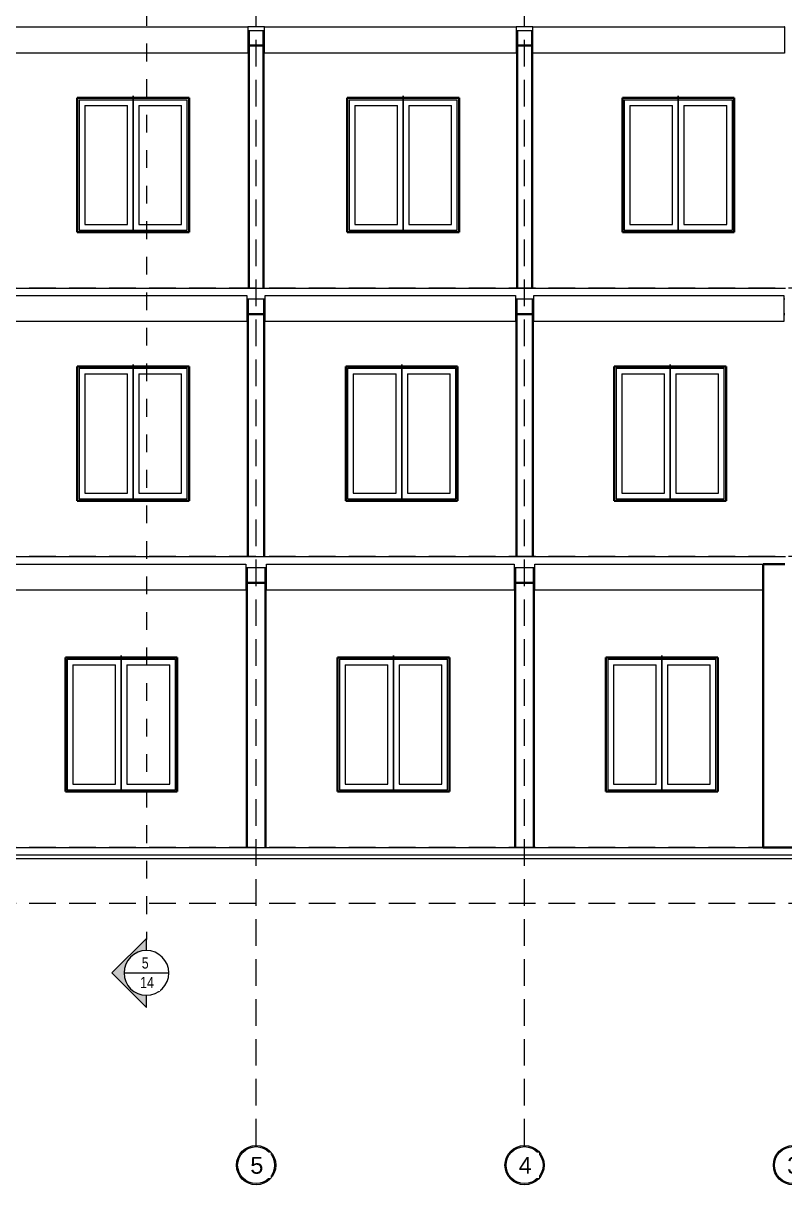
# Model space of a CAD drawing. Header units: millimetres. Extents: x -45890 to 10975, y -4520 to 23231.
# Drawn here: x -18374 to -8160, y -4520 to 11050 of the extents above; entities that cross this region are included whole.
import ezdxf

# ---------------------------------------------------------------- set-up
doc = ezdxf.new("R2010")
doc.units = ezdxf.units.MM
for name, pattern in [('Abgebrochen', [535.78125, 357.1875, -178.59375]), ('Aligning Line', [476.25, 238.125, -238.125]), ('Hidden', [535.78125, 357.1875, -178.59375])]:
    doc.linetypes.add(name, pattern=pattern)
for name, color, linetype, lineweight in [('A-FLOR', 7, 'Continuous', 18), ('A-FLOR-LEVL', 7, 'Continuous', 9), ('A-GLAZ', 7, 'Continuous', 25), ('A-WALL', 7, 'Continuous', 35), ('G-ANNO-SYMB', 7, 'Abgebrochen', 9), ('S-BEAM', 7, 'Continuous', 18), ('S-COLS', 7, 'Continuous', 35), ('S-FNDN', 7, 'Continuous', 18), ('S-GRID', 7, 'Continuous', 9), ('S-GRID-IDEN', 7, 'Continuous', 9)]:
    doc.layers.add(name, color=color, linetype=linetype, lineweight=lineweight)
doc.styles.add('Arial_1', font='arial.ttf', dxfattribs={"width": 0.8, "height": 150})
doc.styles.add('Arial_2', font='arial.ttf', dxfattribs={"height": 225})

# ---------------------------------------------------------------- blocks, each defined once
blk = doc.blocks.new('CUA SO 2 CANH NHOM KINH O O THOANG - S1_1500x1800-2404851-MẶT ĐỨNG KIẾN TRÚC TRỤC 11-1')
at = {"layer": 'A-GLAZ', "lineweight": 18}
for p, q in [((-10533, 2525), (-10533, 775)), ((-10533, 2525), (-9083, 2525)), ((-9808, 775), (-9808, 2525)), ((-9808, 2525), (-9808, 775)), ((-9083, 775), (-9083, 2525)), ((-10457, 2449), (-10457, 851)), ((-10457, 2449), (-9884, 2449)), ((-9884, 851), (-9884, 2449)), ((-9732, 2449), (-9732, 851)), ((-9732, 2449), (-9159, 2449)), ((-9159, 851), (-9159, 2449)), ((-10457, 851), (-9884, 851)), ((-9732, 851), (-9159, 851)), ((-10533, 775), (-9083, 775))]:
    blk.add_line(p, q, dxfattribs=at)
at = {"layer": 'A-GLAZ'}
for q in [(-9808, 2575), (-9808, 750)]:
    blk.add_line((-9808, 2550), q, dxfattribs=at)
blk = doc.blocks.new('M_Concrete-Rectangular-Column - COT250X350-2391829-MẶT ĐỨNG KIẾN TRÚC TRỤC 11-1')
at = {"layer": 'S-COLS'}
for p, q in [((-11775, 3750), (-11775, 0)), ((-11525, 3750), (-11525, 0))]:
    blk.add_line(p, q, dxfattribs=at)
blk = doc.blocks.new('M_Concrete-Rectangular-Column - COT220X300-V5-MẶT ĐỨNG KIẾN TRÚC TRỤC 11-1')
at = {"layer": 'S-COLS'}
for p, q in [((-11760, 7350), (-11760, 3900)), ((-11540, 7350), (-11540, 3900))]:
    blk.add_line(p, q, dxfattribs=at)
blk = doc.blocks.new('M_Concrete-Rectangular-Column - COT200X250-2391837-MẶT ĐỨNG KIẾN TRÚC TRỤC 11-1')
at = {"layer": 'S-COLS'}
for p, q in [((-11750, 10950), (-11750, 7500)), ((-11550, 10950), (-11550, 7500))]:
    blk.add_line(p, q, dxfattribs=at)
blk = doc.blocks.new('Section - CAT DUNG-122916-MẶT ĐỨNG KIẾN TRÚC TRỤC 11-1')
at = {"layer": 'G-ANNO-SYMB', "linetype": 'Continuous'}
h = blk.add_hatch(color=256, dxfattribs=at)
edge = h.paths.add_edge_path()
edge.add_line((-6978, -1290), (-6978, -1453))
edge.add_arc((-6978, -1753), 300, 90, 180)
edge.add_arc((-6978, -1753), 300, 180, 270)
edge.add_line((-6978, -2053), (-6978, -2217))
edge.add_line((-6978, -2217), (-7442, -1753))
edge.add_line((-7442, -1753), (-6978, -1290))
for p, q in [((-6978, -1290), (-7442, -1753)), ((-6978, -1453), (-6978, -1290)), ((-7442, -1753), (-6978, -2217)), ((-6978, -2217), (-6978, -2053))]:
    blk.add_line(p, q, dxfattribs=at)
for start, end in [(90, 270), (90, 180), (270, 90), (180, 270)]:
    blk.add_arc((-6978, -1753), 300, start, end, dxfattribs=at)
blk = doc.blocks.new('Grid - TRUC  D1-102336-MẶT ĐỨNG KIẾN TRÚC TRỤC 11-1')
at = {"layer": 'S-GRID-IDEN'}
for radius in [263, 248]:
    blk.add_circle((-550, -4257), radius, dxfattribs=at)

msp = doc.modelspace()

# ---------------------------------------------------------------- linework, layer by layer
at = {"layer": 'A-FLOR'}
for p, q in [((-15137, 10950), (-15363, 10950)), ((-11537, 10950), (-11763, 10950)), ((-8160, 10950), (-8163, 10950)), ((-29550, 7500), (-8150, 7500)), ((-15127, 7350), (-15373, 7350)), ((-11527, 7350), (-11773, 7350)), ((-8160, 7350), (-8173, 7350)), ((-29550, 3900), (-8150, 3900)), ((-15112, 3750), (-15388, 3750)), ((-11512, 3750), (-11788, 3750)), ((-4250, -150), (-37275, -150))]:
    msp.add_line(p, q, dxfattribs=at)
at = {"layer": 'A-FLOR-LEVL', "linetype": 'Hidden'}
for p, q in [((9926, 7500), (-37186, 7500)), ((9926, 3900), (-37186, 3900)), ((9926, 0), (-37186, 0)), ((9926, -750), (-37186, -750))]:
    msp.add_line(p, q, dxfattribs=at)
at = {"layer": 'A-WALL'}
for p, q in [((-15137, 10750), (-15363, 10750)), ((-11537, 10750), (-11763, 10750)), ((-8160, 10750), (-8163, 10750)), ((-17648, 8250), (-17648, 10050)), ((-17648, 10050), (-16148, 10050)), ((-16148, 10050), (-16148, 8250)), ((-14028, 8250), (-14028, 10050)), ((-14028, 10050), (-12528, 10050)), ((-12528, 10050), (-12528, 8250)), ((-10338, 8250), (-10338, 10050)), ((-10338, 10050), (-8838, 10050)), ((-8838, 10050), (-8838, 8250)), ((-16148, 8250), (-17648, 8250)), ((-12528, 8250), (-14028, 8250)), ((-8838, 8250), (-10338, 8250)), ((-15127, 7150), (-15373, 7150)), ((-11527, 7150), (-11773, 7150)), ((-8160, 7150), (-8173, 7150)), ((-17648, 4650), (-17648, 6450)), ((-17648, 6450), (-16148, 6450)), ((-16148, 6450), (-16148, 4650)), ((-14048, 4650), (-14048, 6450)), ((-14048, 6450), (-12548, 6450)), ((-12548, 6450), (-12548, 4650)), ((-10448, 4650), (-10448, 6450)), ((-10448, 6450), (-8948, 6450)), ((-8948, 6450), (-8948, 4650)), ((-16148, 4650), (-17648, 4650)), ((-12548, 4650), (-14048, 4650)), ((-8948, 4650), (-10448, 4650)), ((-8160, 3800), (-8450, 3800)), ((-8450, 3800), (-8450, 0)), ((-15112, 3550), (-15388, 3550)), ((-11512, 3550), (-11788, 3550)), ((-17808, 750), (-17808, 2550)), ((-17808, 2550), (-16308, 2550)), ((-16308, 2550), (-16308, 750)), ((-14158, 750), (-14158, 2550)), ((-14158, 2550), (-12658, 2550)), ((-12658, 2550), (-12658, 750)), ((-10558, 750), (-10558, 2550)), ((-10558, 2550), (-9058, 2550)), ((-9058, 2550), (-9058, 750)), ((-16308, 750), (-17808, 750)), ((-12658, 750), (-14158, 750)), ((-9058, 750), (-10558, 750)), ((-8450, 0), (-4250, 0))]:
    msp.add_line(p, q, dxfattribs=at)
at = {"layer": 'G-ANNO-SYMB', "linetype": 'Aligning Line'}
msp.add_line((-16722, 19349), (-16722, -1230), dxfattribs=at)
at = {"layer": 'G-ANNO-SYMB', "linetype": 'Continuous'}
msp.add_line((-17022, -1680), (-16422, -1680), dxfattribs=at)
at = {"layer": 'S-BEAM'}
for p, q in [((-18737, 11000), (-15363, 11000)), ((-15363, 11000), (-15363, 10650)), ((-15360, 10950), (-15360, 10750)), ((-15140, 10750), (-15140, 10950)), ((-15137, 10650), (-15137, 11000)), ((-15137, 11000), (-11763, 11000)), ((-11763, 11000), (-11763, 10650)), ((-11760, 10950), (-11760, 10750)), ((-11540, 10750), (-11540, 10950)), ((-11537, 10650), (-11537, 11000)), ((-11537, 11000), (-8163, 11000)), ((-8163, 11000), (-8163, 10650)), ((-15363, 10650), (-18737, 10650)), ((-11763, 10650), (-15137, 10650)), ((-8163, 10650), (-11537, 10650)), ((-18727, 7400), (-15373, 7400)), ((-15373, 7400), (-15373, 7050)), ((-15127, 7050), (-15127, 7400)), ((-15127, 7400), (-11773, 7400)), ((-11773, 7400), (-11773, 7050)), ((-11527, 7050), (-11527, 7400)), ((-11527, 7400), (-8173, 7400)), ((-8173, 7400), (-8173, 7050)), ((-15373, 7050), (-18727, 7050)), ((-11773, 7050), (-15127, 7050)), ((-8173, 7050), (-11527, 7050)), ((-18712, 3800), (-15388, 3800)), ((-15388, 3800), (-15388, 3450)), ((-15112, 3450), (-15112, 3800)), ((-15112, 3800), (-11788, 3800)), ((-11788, 3800), (-11788, 3450)), ((-11512, 3450), (-11512, 3800)), ((-11512, 3800), (-8450, 3800)), ((-15388, 3450), (-18712, 3450)), ((-11788, 3450), (-15112, 3450)), ((-8450, 3450), (-11512, 3450))]:
    msp.add_line(p, q, dxfattribs=at)
at = {"layer": 'S-FNDN'}
for p, q in [((-15137, 11000), (-15363, 11000)), ((-11537, 11000), (-11763, 11000)), ((-8160, 11000), (-8163, 11000)), ((-29250, 0), (-8450, 0)), ((-4250, -100), (-37275, -100))]:
    msp.add_line(p, q, dxfattribs=at)
at = {"layer": 'S-GRID', "linetype": 'Hidden'}
for p, q in [((-15250, -3995), (-15250, 23231)), ((-11650, -3995), (-11650, 23231))]:
    msp.add_line(p, q, dxfattribs=at)

# ---------------------------------------------------------------- block references
at = {"layer": 'A-GLAZ'}
for p in [(-7090, 7500), (-3470, 7500), (220, 7500), (-7090, 3900), (-3490, 3900), (110, 3900), (-7250, 0), (-3600, 0), (0, 0)]:
    msp.add_blockref('CUA SO 2 CANH NHOM KINH O O THOANG - S1_1500x1800-2404851-MẶT ĐỨNG KIẾN TRÚC TRỤC 11-1', p, dxfattribs=at)
at = {"layer": 'G-ANNO-SYMB', "linetype": 'Continuous'}
msp.add_blockref('Section - CAT DUNG-122916-MẶT ĐỨNG KIẾN TRÚC TRỤC 11-1', (-9743, 73), dxfattribs=at)
at = {"layer": 'S-COLS'}
for name, p in [('M_Concrete-Rectangular-Column - COT200X250-2391837-MẶT ĐỨNG KIẾN TRÚC TRỤC 11-1', (-3600, 0)), ('M_Concrete-Rectangular-Column - COT200X250-2391837-MẶT ĐỨNG KIẾN TRÚC TRỤC 11-1', (0, 0)), ('M_Concrete-Rectangular-Column - COT220X300-V5-MẶT ĐỨNG KIẾN TRÚC TRỤC 11-1', (-3600, 0)), ('M_Concrete-Rectangular-Column - COT220X300-V5-MẶT ĐỨNG KIẾN TRÚC TRỤC 11-1', (0, 0)), ('M_Concrete-Rectangular-Column - COT250X350-2391829-MẶT ĐỨNG KIẾN TRÚC TRỤC 11-1', (-3600, 0)), ('M_Concrete-Rectangular-Column - COT250X350-2391829-MẶT ĐỨNG KIẾN TRÚC TRỤC 11-1', (0, 0))]:
    msp.add_blockref(name, p, dxfattribs=at)
at = {"layer": 'S-GRID-IDEN'}
for p in [(-14700, 0), (-11100, 0), (-7500, 0)]:
    msp.add_blockref('Grid - TRUC  D1-102336-MẶT ĐỨNG KIẾN TRÚC TRỤC 11-1', p, dxfattribs=at)

# ---------------------------------------------------------------- next in the draw order: texts
at = {"layer": 'G-ANNO-SYMB', "linetype": 'Continuous', "insert": (-16784, -1472), "char_height": 150, "width": 115.44, "attachment_point": 1, "style": 'Arial_1', "bg_fill": 3, "box_fill_scale": 1.25, "bg_fill_color": 256, "bg_fill_true_color": 13158600, "bg_fill_transparency": 0}
msp.add_mtext('5', dxfattribs=at)
at = {"layer": 'S-GRID-IDEN', "char_height": 225, "width": 216.46, "attachment_point": 1, "style": 'Arial_2', "bg_fill": 3, "box_fill_scale": 1.25, "bg_fill_color": 256, "bg_fill_true_color": 13158600, "bg_fill_transparency": 0}
for s, insert in [('5', (-15328, -4147)), ('4', (-11728, -4147)), ('3', (-8128, -4147))]:
    msp.add_mtext(s, dxfattribs=dict(at, insert=insert))

# ---------------------------------------------------------------- next in the draw order: texts
at = {"layer": 'G-ANNO-SYMB', "linetype": 'Continuous', "insert": (-16807, -1734), "char_height": 150, "width": 230.89, "attachment_point": 1, "style": 'Arial_1', "bg_fill": 3, "box_fill_scale": 1.25, "bg_fill_color": 256, "bg_fill_true_color": 13158600, "bg_fill_transparency": 0}
msp.add_mtext('14', dxfattribs=at)

doc.saveas('drawing.dxf')
